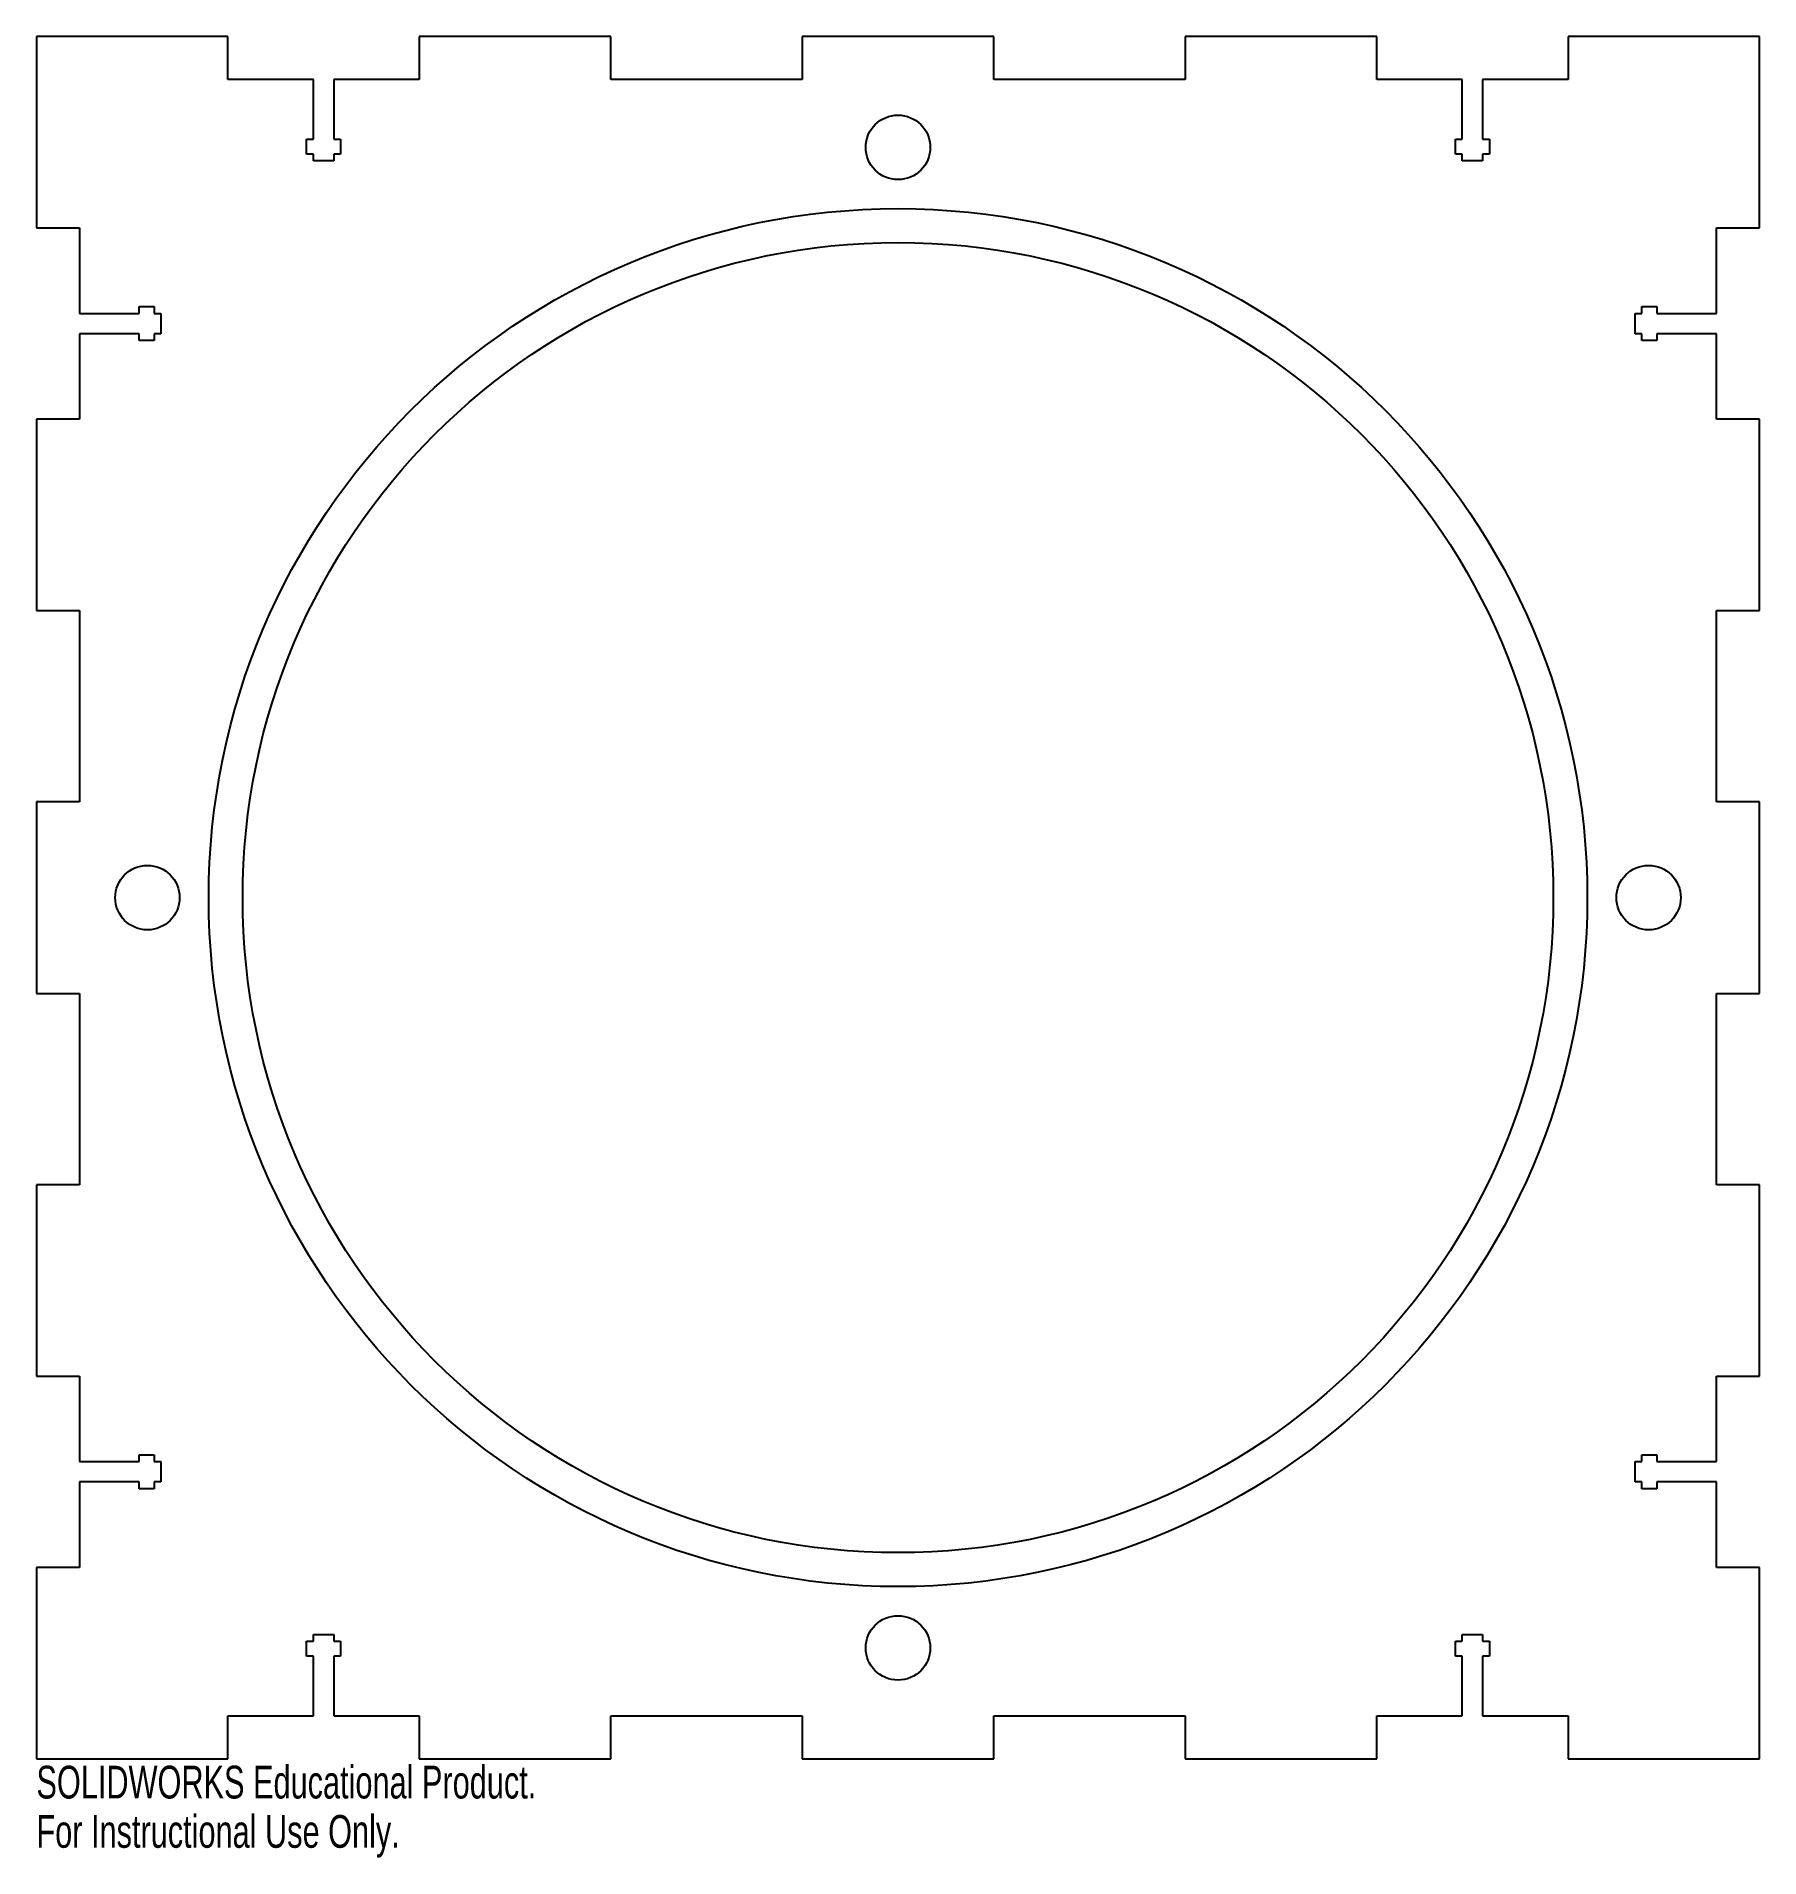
# Model space of a CAD drawing. Header units: inches. Extents: x -5 to 5, y -5.6 to 5.
import ezdxf

# ---------------------------------------------------------------- set-up
doc = ezdxf.new("R2010")
doc.units = ezdxf.units.IN
doc.header["$MEASUREMENT"] = 0
doc.styles.add('SLDTEXTSTYLE0', font='TXT', dxfattribs={"width": 0.7})

msp = doc.modelspace()

# ---------------------------------------------------------------- linework, layer by layer
at = {"color": 7, "linetype": 'Continuous', "lineweight": 25}
for p, q in [((-5, 5.008), (-5, 3.897)), ((-3.889, 5.008), (-5, 5.008)), ((-3.889, 4.758), (-3.889, 5.008)), ((-2.778, 5.008), (-2.778, 4.758)), ((-1.667, 5.008), (-2.778, 5.008)), ((-1.667, 4.758), (-1.667, 5.008)), ((-0.556, 5.008), (-0.556, 4.758)), ((0.556, 5.008), (-0.556, 5.008)), ((0.556, 4.758), (0.556, 5.008)), ((1.667, 5.008), (1.667, 4.758)), ((2.778, 5.008), (1.667, 5.008)), ((2.778, 4.758), (2.778, 5.008)), ((3.889, 5.008), (3.889, 4.758)), ((5, 5.008), (3.889, 5.008)), ((5, 3.897), (5, 5.008)), ((-3.392, 4.758), (-3.889, 4.758)), ((-3.392, 4.412), (-3.392, 4.758)), ((-3.274, 4.758), (-3.274, 4.412)), ((-2.778, 4.758), (-3.274, 4.758)), ((-0.556, 4.758), (-1.667, 4.758)), ((1.667, 4.758), (0.556, 4.758)), ((3.274, 4.758), (2.778, 4.758)), ((3.274, 4.412), (3.274, 4.758)), ((3.392, 4.758), (3.392, 4.412)), ((3.889, 4.758), (3.392, 4.758)), ((-3.432, 4.412), (-3.392, 4.412)), ((-3.432, 4.325), (-3.432, 4.412)), ((-3.274, 4.412), (-3.235, 4.412)), ((-3.235, 4.412), (-3.235, 4.325)), ((3.235, 4.412), (3.274, 4.412)), ((3.235, 4.325), (3.235, 4.412)), ((3.392, 4.412), (3.432, 4.412)), ((3.432, 4.412), (3.432, 4.325)), ((-3.392, 4.325), (-3.432, 4.325)), ((-3.392, 4.286), (-3.392, 4.325)), ((-3.274, 4.286), (-3.392, 4.286)), ((-3.274, 4.325), (-3.274, 4.286)), ((-3.235, 4.325), (-3.274, 4.325)), ((3.274, 4.325), (3.235, 4.325)), ((3.274, 4.286), (3.274, 4.325)), ((3.392, 4.286), (3.274, 4.286)), ((3.392, 4.325), (3.392, 4.286)), ((3.432, 4.325), (3.392, 4.325)), ((-5, 3.897), (-4.75, 3.897)), ((-4.75, 3.897), (-4.75, 3.4)), ((4.75, 3.897), (5, 3.897)), ((4.75, 3.4), (4.75, 3.897)), ((-4.75, 3.4), (-4.404, 3.4)), ((-4.404, 3.44), (-4.317, 3.44)), ((-4.404, 3.4), (-4.404, 3.44)), ((-4.317, 3.44), (-4.317, 3.4)), ((-4.317, 3.4), (-4.278, 3.4)), ((-4.278, 3.4), (-4.278, 3.282)), ((4.278, 3.4), (4.317, 3.4)), ((4.278, 3.282), (4.278, 3.4)), ((4.317, 3.44), (4.404, 3.44)), ((4.317, 3.4), (4.317, 3.44)), ((4.404, 3.44), (4.404, 3.4)), ((4.404, 3.4), (4.75, 3.4)), ((-4.75, 3.282), (-4.75, 2.786)), ((-4.404, 3.282), (-4.75, 3.282)), ((-4.404, 3.243), (-4.404, 3.282)), ((-4.317, 3.282), (-4.317, 3.243)), ((-4.278, 3.282), (-4.317, 3.282)), ((4.317, 3.282), (4.278, 3.282)), ((4.317, 3.243), (4.317, 3.282)), ((4.404, 3.282), (4.404, 3.243)), ((4.75, 3.282), (4.404, 3.282)), ((4.75, 2.786), (4.75, 3.282)), ((-4.317, 3.243), (-4.404, 3.243)), ((4.404, 3.243), (4.317, 3.243)), ((-4.75, 2.786), (-5, 2.786)), ((-5, 2.786), (-5, 1.675)), ((5, 2.786), (4.75, 2.786)), ((5, 1.675), (5, 2.786)), ((-5, 1.675), (-4.75, 1.675)), ((-4.75, 1.675), (-4.75, 0.564)), ((4.75, 1.675), (5, 1.675)), ((4.75, 0.564), (4.75, 1.675)), ((-4.75, 0.564), (-5, 0.564)), ((-5, 0.564), (-5, -0.548)), ((5, 0.564), (4.75, 0.564)), ((5, -0.548), (5, 0.564)), ((-5, -0.548), (-4.75, -0.548)), ((-4.75, -0.548), (-4.75, -1.659)), ((4.75, -0.548), (5, -0.548)), ((4.75, -1.659), (4.75, -0.548)), ((-4.75, -1.659), (-5, -1.659)), ((-5, -1.659), (-5, -2.77)), ((5, -1.659), (4.75, -1.659)), ((5, -2.77), (5, -1.659)), ((-5, -2.77), (-4.75, -2.77)), ((-4.75, -2.77), (-4.75, -3.266)), ((4.75, -2.77), (5, -2.77)), ((4.75, -3.266), (4.75, -2.77)), ((-4.75, -3.266), (-4.404, -3.266)), ((-4.404, -3.227), (-4.317, -3.227)), ((-4.404, -3.266), (-4.404, -3.227)), ((-4.317, -3.227), (-4.317, -3.266)), ((-4.317, -3.266), (-4.278, -3.266)), ((-4.278, -3.266), (-4.278, -3.384)), ((4.278, -3.266), (4.317, -3.266)), ((4.278, -3.384), (4.278, -3.266)), ((4.317, -3.227), (4.404, -3.227)), ((4.317, -3.266), (4.317, -3.227)), ((4.404, -3.227), (4.404, -3.266)), ((4.404, -3.266), (4.75, -3.266)), ((-4.75, -3.384), (-4.75, -3.881)), ((-4.404, -3.384), (-4.75, -3.384)), ((-4.404, -3.424), (-4.404, -3.384)), ((-4.317, -3.424), (-4.404, -3.424)), ((-4.317, -3.384), (-4.317, -3.424)), ((-4.278, -3.384), (-4.317, -3.384)), ((4.317, -3.384), (4.278, -3.384)), ((4.317, -3.424), (4.317, -3.384)), ((4.404, -3.424), (4.317, -3.424)), ((4.404, -3.384), (4.404, -3.424)), ((4.75, -3.384), (4.404, -3.384)), ((4.75, -3.881), (4.75, -3.384)), ((-4.75, -3.881), (-5, -3.881)), ((-5, -3.881), (-5, -4.992)), ((5, -3.881), (4.75, -3.881)), ((5, -4.992), (5, -3.881)), ((-3.432, -4.396), (-3.432, -4.309)), ((-3.432, -4.309), (-3.392, -4.309)), ((-3.392, -4.27), (-3.274, -4.27)), ((-3.392, -4.309), (-3.392, -4.27)), ((-3.274, -4.27), (-3.274, -4.309)), ((-3.274, -4.309), (-3.235, -4.309)), ((-3.235, -4.309), (-3.235, -4.396)), ((3.235, -4.309), (3.274, -4.309)), ((3.235, -4.396), (3.235, -4.309)), ((3.274, -4.27), (3.392, -4.27)), ((3.274, -4.309), (3.274, -4.27)), ((3.392, -4.27), (3.392, -4.309)), ((3.392, -4.309), (3.432, -4.309)), ((3.432, -4.309), (3.432, -4.396)), ((-3.392, -4.396), (-3.432, -4.396)), ((-3.392, -4.742), (-3.392, -4.396)), ((-3.274, -4.396), (-3.274, -4.742)), ((-3.235, -4.396), (-3.274, -4.396)), ((3.274, -4.396), (3.235, -4.396)), ((3.274, -4.742), (3.274, -4.396)), ((3.392, -4.396), (3.392, -4.742)), ((3.432, -4.396), (3.392, -4.396)), ((-3.889, -4.742), (-3.392, -4.742)), ((-3.889, -4.992), (-3.889, -4.742)), ((-3.274, -4.742), (-2.778, -4.742)), ((-2.778, -4.742), (-2.778, -4.992)), ((-1.667, -4.742), (-0.556, -4.742)), ((-1.667, -4.992), (-1.667, -4.742)), ((-0.556, -4.742), (-0.556, -4.992)), ((0.556, -4.742), (1.667, -4.742)), ((0.556, -4.992), (0.556, -4.742)), ((1.667, -4.742), (1.667, -4.992)), ((2.778, -4.742), (3.274, -4.742)), ((2.778, -4.992), (2.778, -4.742)), ((3.392, -4.742), (3.889, -4.742)), ((3.889, -4.742), (3.889, -4.992)), ((-5, -4.992), (-3.889, -4.992)), ((-2.778, -4.992), (-1.667, -4.992)), ((-0.556, -4.992), (0.556, -4.992)), ((1.667, -4.992), (2.778, -4.992)), ((3.889, -4.992), (5, -4.992))]:
    msp.add_line(p, q, dxfattribs=at)
for centre, radius in [((0, 4.364), 0.187), ((0, 0.008), 4), ((0, 0.008), 3.803), ((-4.356, 0.008), 0.187), ((4.356, 0.008), 0.187), ((0, -4.348), 0.187)]:
    msp.add_circle(centre, radius, dxfattribs=at)

# ---------------------------------------------------------------- texts
at = {"color": 7, "linetype": 'Continuous', "char_height": 0.1903, "attachment_point": 1, "style": 'SLDTEXTSTYLE0'}
for s, insert in [('SOLIDWORKS Educational Product.', (-5, -5.032)), ('For Instructional Use Only.', (-5, -5.318))]:
    msp.add_mtext(s, dxfattribs=dict(at, insert=insert))

doc.saveas('drawing.dxf')
